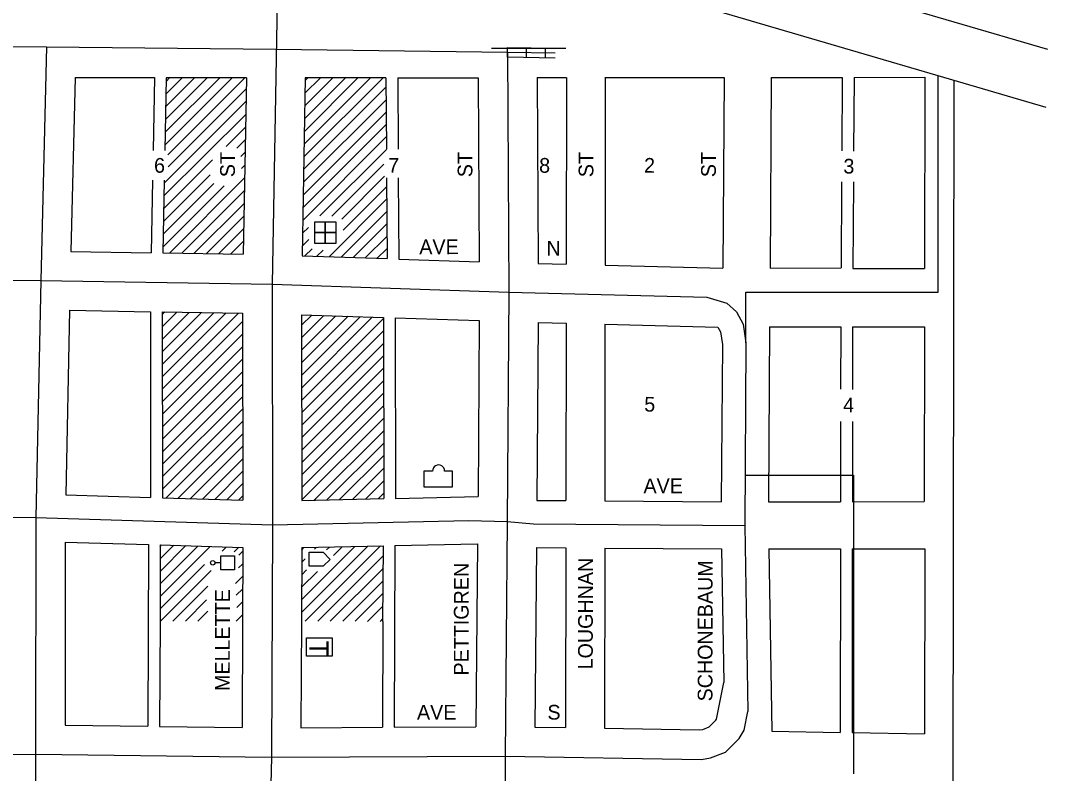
# Model space of a CAD drawing. Extents: x 1640413 to 2320954, y 15619537 to 16353278.
# Drawn here: x 1654770 to 1656512, y 15646820 to 15648098 of the extents above; entities that cross this region are included whole.
import ezdxf

# ---------------------------------------------------------------- set-up
doc = ezdxf.new("R2010")
doc.units = 0
for name, color, linetype in [('L10', 7, 'Continuous'), ('L14', 7, 'Continuous'), ('L18', 7, 'Continuous'), ('L2', 7, 'Continuous'), ('L23', 7, 'Continuous'), ('L3', 7, 'Continuous'), ('L5', 7, 'Continuous'), ('L9', 7, 'Continuous')]:
    doc.layers.add(name, color=color, linetype=linetype)

msp = doc.modelspace()

# ---------------------------------------------------------------- linework, layer by layer
at = {"layer": 'L10'}
for p, q in [((1655489.7, 15647333), (1655489.7, 15647333)), ((1655110.1, 15647177.2), (1655100.1, 15647177.2))]:
    msp.add_line(p, q, dxfattribs=at)
for points in [[(1655269.3, 15647755.8), (1655287.2, 15647755.8), (1655287.2, 15647737.8), (1655269.3, 15647737.8)], [(1655287.2, 15647755.8), (1655305.1, 15647755.8), (1655305.1, 15647737.8), (1655287.2, 15647737.8)], [(1655269.3, 15647737.8), (1655287.2, 15647737.8), (1655287.2, 15647719.4), (1655269.3, 15647719.4)], [(1655287.2, 15647737.8), (1655305.1, 15647737.8), (1655305.1, 15647719.4), (1655287.2, 15647719.4)], [(1655133.5, 15647165.2), (1655110.1, 15647165.2), (1655110.1, 15647189.1), (1655133.5, 15647189.1)], [(1655260, 15647195.4), (1655283.4, 15647195.4), (1655295.4, 15647183), (1655283.4, 15647171.5), (1655260, 15647171.5)], [(1655255.4, 15647049.9), (1655298.8, 15647049.9), (1655298.8, 15647018.6), (1655255.4, 15647018.6)]]:
    msp.add_lwpolyline(points, close=True, dxfattribs=at)
msp.add_lwpolyline([(1655469.3, 15647333), (1655454.2, 15647333), (1655454.2, 15647306.1), (1655503.2, 15647306.1), (1655503.2, 15647333), (1655489.7, 15647333)], dxfattribs=at)
msp.add_circle((1655096.3, 15647177.2), 3.74, dxfattribs=at)
msp.add_arc((1655479.5, 15647333.3), 10.2, 358.3865, 181.5275, dxfattribs=at)
at = {"layer": 'L14'}
for p, q in [((1655015.2, 15647886.4), (1655129.3, 15648000.5)), ((1655015.6, 15647908), (1655108.1, 15648000.5)), ((1655016, 15647929.6), (1655086.9, 15648000.5)), ((1655016.4, 15647951.2), (1655065.6, 15648000.5)), ((1655016.8, 15647972.8), (1655044.4, 15648000.5)), ((1655017.2, 15647994.4), (1655023.2, 15648000.4)), ((1655020, 15647869.9), (1655150.6, 15648000.6)), ((1655250.5, 15647844.7), (1655390.2, 15647984.4)), ((1655250.9, 15647866.3), (1655385.2, 15648000.6)), ((1655251.3, 15647887.9), (1655363.9, 15648000.6)), ((1655251.7, 15647909.5), (1655342.7, 15648000.5)), ((1655252, 15647931.1), (1655321.5, 15648000.5)), ((1655252.4, 15647952.7), (1655300.2, 15648000.5)), ((1655252.8, 15647974.3), (1655279, 15648000.5)), ((1655253.2, 15647995.9), (1655257.8, 15648000.5)), ((1655020.5, 15647849.3), (1655153, 15647981.7)), ((1655014, 15647821.6), (1655152.6, 15647960.1)), ((1655250.1, 15647823.1), (1655390.3, 15647963.3)), ((1655013.6, 15647800), (1655152.2, 15647938.5)), ((1655249.7, 15647801.4), (1655390.5, 15647942.2)), ((1655119, 15647884.2), (1655151.8, 15647916.9)), ((1655249.3, 15647779.8), (1655390.6, 15647921.1)), ((1655248.9, 15647758.2), (1655390.7, 15647900.1)), ((1655137, 15647881), (1655151.4, 15647895.3)), ((1655144.2, 15647866.9), (1655151, 15647873.7)), ((1655278.1, 15647766.2), (1655390.8, 15647879)), ((1655013.2, 15647778.4), (1655096, 15647861.1)), ((1655144.9, 15647846.4), (1655150.6, 15647852.1)), ((1655298.5, 15647765.4), (1655386.7, 15647853.7)), ((1655012.8, 15647756.7), (1655091.8, 15647835.7)), ((1655022.7, 15647703), (1655150.2, 15647830.5)), ((1655315.1, 15647760.8), (1655387.7, 15647833.4)), ((1655012, 15647713.5), (1655115.5, 15647817)), ((1655012.4, 15647735.1), (1655098.4, 15647821.1)), ((1655317.3, 15647741.8), (1655391.2, 15647815.7)), ((1655043.6, 15647702.6), (1655149.8, 15647808.9)), ((1655293.6, 15647696.8), (1655391.3, 15647794.6)), ((1655064.4, 15647702.3), (1655149.4, 15647787.3)), ((1655085.3, 15647701.9), (1655149, 15647765.7)), ((1655314.1, 15647696.2), (1655391.5, 15647773.5)), ((1655106.1, 15647701.6), (1655148.6, 15647744)), ((1655248.5, 15647736.6), (1655258.5, 15647746.6)), ((1655334.6, 15647695.5), (1655391.6, 15647752.5)), ((1655248.1, 15647715), (1655259.1, 15647726)), ((1655354.9, 15647694.8), (1655391.5, 15647731.3)), ((1655126.6, 15647701.2), (1655148.2, 15647722.8)), ((1655252.5, 15647698.2), (1655264.7, 15647710.4)), ((1655273, 15647697.5), (1655283.6, 15647708.1)), ((1655375.5, 15647694.1), (1655391.6, 15647710.3)), ((1655010.5, 15647598.8), (1655014.8, 15647603.1)), ((1655010.5, 15647577.6), (1655035.6, 15647602.8)), ((1655010.6, 15647556.5), (1655056.5, 15647602.4)), ((1655010.6, 15647535.3), (1655077.4, 15647602)), ((1655010.6, 15647514.1), (1655098.2, 15647601.7)), ((1655010.7, 15647492.9), (1655119.1, 15647601.3)), ((1655010.7, 15647471.7), (1655139.9, 15647601)), ((1655010.7, 15647450.6), (1655147, 15647586.8)), ((1655247, 15647580.4), (1655264.4, 15647597.8)), ((1655247, 15647559.2), (1655284.9, 15647597.1)), ((1655247.1, 15647538), (1655305.4, 15647596.4)), ((1655247.1, 15647516.9), (1655326, 15647595.7)), ((1655247.2, 15647495.7), (1655346.5, 15647595)), ((1655247.2, 15647474.5), (1655367, 15647594.4)), ((1655247.2, 15647453.3), (1655386, 15647592.1)), ((1655247.3, 15647432.1), (1655386, 15647570.9)), ((1655010.8, 15647429.4), (1655147, 15647565.6)), ((1655247.3, 15647411), (1655386.1, 15647549.7)), ((1655010.8, 15647408.2), (1655147.1, 15647544.5)), ((1655010.8, 15647387), (1655147.1, 15647523.3)), ((1655247.3, 15647389.8), (1655386.1, 15647528.6)), ((1655010.9, 15647365.8), (1655147.1, 15647502.1)), ((1655247.4, 15647368.6), (1655386.1, 15647507.4)), ((1655010.9, 15647344.7), (1655147.2, 15647481)), ((1655247.4, 15647347.4), (1655386.2, 15647486.2)), ((1655247.4, 15647326.3), (1655386.2, 15647465)), ((1655010.9, 15647323.5), (1655147.2, 15647459.8)), ((1655011, 15647302.3), (1655147.3, 15647438.6)), ((1655247.5, 15647305.1), (1655386.2, 15647443.9)), ((1655017.2, 15647287.4), (1655147.3, 15647417.4)), ((1655247.5, 15647283.9), (1655386.3, 15647422.7)), ((1655037.8, 15647286.7), (1655147.3, 15647396.2)), ((1655268.2, 15647283.4), (1655386.3, 15647401.5)), ((1655058.4, 15647286.1), (1655147.4, 15647375.1)), ((1655289.9, 15647283.9), (1655386.4, 15647380.3)), ((1655311.6, 15647284.4), (1655386.4, 15647359.1)), ((1655079, 15647285.5), (1655147.4, 15647353.9)), ((1655099.6, 15647284.9), (1655147.4, 15647332.7)), ((1655333.3, 15647284.9), (1655386.4, 15647338)), ((1655120, 15647284.2), (1655147.4, 15647311.7)), ((1655355.2, 15647285.4), (1655386.4, 15647316.5)), ((1655140.1, 15647283.6), (1655147.5, 15647291)), ((1655376.9, 15647285.8), (1655386.4, 15647295.3)), ((1655006.9, 15647141.3), (1655071.3, 15647205.7)), ((1655006.9, 15647120.1), (1655091.9, 15647205.1)), ((1655007, 15647205), (1655009.5, 15647207.6)), ((1655007, 15647183.8), (1655030.1, 15647206.9)), ((1655007, 15647162.6), (1655050.7, 15647206.3)), ((1655112.3, 15647196.9), (1655118.6, 15647203.2)), ((1655132.4, 15647195.8), (1655139.8, 15647203.2)), ((1655247, 15647093), (1655359.4, 15647205.5)), ((1655247.1, 15647114.4), (1655337.6, 15647204.9)), ((1655247.3, 15647199.4), (1655250.9, 15647203)), ((1655253.2, 15647078.1), (1655381, 15647205.9)), ((1655269.1, 15647200.1), (1655272.6, 15647203.5)), ((1655289.4, 15647199.1), (1655294.3, 15647204)), ((1655300.9, 15647189.4), (1655315.9, 15647204.5)), ((1655140.6, 15647190.1), (1655147.4, 15647196.9)), ((1655247.3, 15647178.3), (1655253, 15647184)), ((1655274.4, 15647078.1), (1655385.9, 15647189.6)), ((1655006.9, 15647098.9), (1655082.4, 15647174.4)), ((1655140.2, 15647168.6), (1655147.3, 15647175.6)), ((1655295.7, 15647078.1), (1655385.7, 15647168.2)), ((1655007.5, 15647078.3), (1655093.6, 15647164.4)), ((1655134.9, 15647142.1), (1655147.2, 15647154.3)), ((1655247.1, 15647135.7), (1655273.8, 15647162.3)), ((1655247.2, 15647157), (1655255.3, 15647165.1)), ((1655028.7, 15647078.3), (1655087.8, 15647137.3)), ((1655136.2, 15647122.1), (1655147.1, 15647133)), ((1655316.9, 15647078.1), (1655385.5, 15647146.8)), ((1655049.9, 15647078.3), (1655086, 15647114.4)), ((1655337.8, 15647077.9), (1655385.3, 15647125.4)), ((1655137.1, 15647101.3), (1655147.1, 15647111.3)), ((1655359.1, 15647077.8), (1655385.1, 15647103.8)), ((1655071.1, 15647078.3), (1655088.2, 15647095.3)), ((1655135.8, 15647078.3), (1655147.1, 15647089.6)), ((1655380.2, 15647077.7), (1655384.9, 15647082.4))]:
    msp.add_line(p, q, dxfattribs=at)
for points in [[(1655017.3, 15648000.4), (1655015, 15647877)], [(1655153.3, 15648000.6), (1655017.3, 15648000.4)], [(1655153.3, 15648000.6), (1655147.8, 15647700.9)], [(1655253.3, 15648000.5), (1655247.8, 15647698.4)], [(1655390.1, 15648000.6), (1655253.3, 15648000.5)], [(1655390.1, 15648000.6), (1655390.8, 15647879.5)], [(1655391.1, 15647830.5), (1655392, 15647693.6)], [(1655014.1, 15647826.7), (1655011.8, 15647703.2)], [(1655011.8, 15647703.2), (1655147.8, 15647700.9)], [(1655247.8, 15647698.4), (1655392, 15647693.6)], [(1655010.5, 15647603.2), (1655147, 15647600.9)], [(1655010.5, 15647603.2), (1655011, 15647287.6)], [(1655147, 15647600.9), (1655147.5, 15647283.4)], [(1655247, 15647598.3), (1655247.5, 15647283)], [(1655247, 15647598.3), (1655386, 15647593.7)], [(1655386, 15647593.7), (1655386.5, 15647286.1)], [(1655011, 15647287.6), (1655147.5, 15647283.4)], [(1655247.5, 15647283), (1655386.5, 15647286.1)], [(1655007, 15647207.6), (1655006.9, 15647078.9)], [(1655007, 15647207.6), (1655147.4, 15647203.4)], [(1655147.4, 15647203.4), (1655146.9, 15647078.3)], [(1655247.4, 15647202.9), (1655246.9, 15647078.3)], [(1655247.4, 15647202.9), (1655386.1, 15647206)], [(1655384.9, 15647077.6), (1655386.1, 15647206)]]:
    msp.add_lwpolyline(points, dxfattribs=at)
at = {"layer": 'L18'}
for p, q in [((1655762.5, 15648269.1), (1656353.3, 15648095.8)), ((1655762.4, 15648170.1), (1656303.2, 15648011.5)), ((1656353.3, 15648095.8), (1656512.3, 15648049.1)), ((1656303.2, 15648011.5), (1656509.6, 15647950.9)), ((1654863, 15648000.9), (1654997.3, 15648001.1)), ((1655410.1, 15648000.6), (1655546.6, 15648000.7)), ((1655646.6, 15648000.8), (1655695.6, 15648000.9)), ((1655696.2, 15648000.9), (1655695.9, 15647684.2)), ((1655761.6, 15648001), (1655963.8, 15648001.1)), ((1655762.2, 15648001), (1655761.9, 15647682.5)), ((1656043.8, 15648001.2), (1656164.3, 15648001.3)), ((1656184.3, 15648001.3), (1656304.1, 15648001.4)), ((1656304.1, 15648001.4), (1656303.7, 15647677)), ((1656353.2, 15647996.8), (1656351.8, 15646786)), ((1656041.7, 15647677.6), (1656162.2, 15647677.7)), ((1656182.2, 15647676.9), (1656303.7, 15647677)), ((1655695.8, 15647584.2), (1655695.4, 15647282.8)), ((1655761.7, 15647582.5), (1655761.4, 15647282.2)), ((1656041, 15647577.6), (1656161.6, 15647577.7)), ((1656161.6, 15647577.7), (1656161.5, 15647471.7)), ((1656181.6, 15647577.7), (1656181.5, 15647471.6)), ((1656181.6, 15647577.7), (1656303.6, 15647577.8)), ((1656303.6, 15647577.8), (1656303.3, 15647281)), ((1656161.4, 15647417), (1656161.3, 15647280.9)), ((1656181.4, 15647417), (1656181.3, 15647280.9)), ((1656039, 15647280.8), (1656161.3, 15647280.9)), ((1656181.3, 15647280.9), (1656303.3, 15647281)), ((1655695.3, 15647202.8), (1655695, 15646897.4)), ((1655761.3, 15647202.2), (1655761, 15646896.3)), ((1656039.4, 15647200.8), (1656161.2, 15647200.9)), ((1656161.2, 15647200.9), (1656160.8, 15646889.3)), ((1656181.2, 15647200.9), (1656180.8, 15646889)), ((1656181.2, 15647200.9), (1656304, 15647201)), ((1656304, 15647201), (1656303.6, 15646886.8))]:
    msp.add_line(p, q, dxfattribs=at)
for points in [[(1654863, 15648000.9), (1654855.8, 15647705.8)], [(1654997.3, 15648001.1), (1654995, 15647877.3)], [(1655410.1, 15648000.6), (1655410.8, 15647879.6)], [(1655546.6, 15648000.7), (1655548.5, 15647688.4)], [(1655646.6, 15648000.8), (1655648.5, 15647685.4)], [(1655963.8, 15648001.1), (1655961.7, 15647677.3)], [(1656043.8, 15648001.2), (1656041.7, 15647677.6)], [(1656164.3, 15648001.3), (1656163.5, 15647876.3)], [(1656184.3, 15648001.3), (1656183.5, 15647876.1)], [(1655411.1, 15647830.6), (1655412, 15647692.9)], [(1654994.1, 15647827), (1654991.8, 15647703.5)], [(1656163.1, 15647824), (1656162.2, 15647677.7)], [(1656183.1, 15647823.8), (1656182.2, 15647676.9)], [(1654855.8, 15647705.8), (1654991.8, 15647703.5)], [(1655412, 15647692.9), (1655548.5, 15647688.4)], [(1655648.5, 15647685.4), (1655695.9, 15647684.2)], [(1655761.9, 15647682.5), (1655961.7, 15647677.3)], [(1654853.5, 15647605.9), (1654847, 15647292.6)], [(1654853.5, 15647605.9), (1654990.5, 15647603.5)], [(1654990.5, 15647603.5), (1654991, 15647288.2)], [(1655406, 15647593.1), (1655548.5, 15647588.4)], [(1655406, 15647593.1), (1655406.5, 15647286.5)], [(1655548.5, 15647588.4), (1655546.3, 15647289.6)], [(1655648.4, 15647585.4), (1655646.2, 15647283.2)], [(1655648.4, 15647585.4), (1655695.8, 15647584.2)], [(1655761.7, 15647582.5), (1655953.2, 15647577.5)], [(1655953.2, 15647577.5), (1655957.4, 15647569.4), (1655960.8, 15647547.8), (1655959, 15647280.7)], [(1656041, 15647577.6), (1656039, 15647280.8)], [(1654847, 15647292.6), (1654991, 15647288.2)], [(1655406.5, 15647286.5), (1655546.3, 15647289.6)], [(1655646.2, 15647283.2), (1655695.4, 15647282.8)], [(1655761.4, 15647282.2), (1655959, 15647280.7)], [(1654846.1, 15647212.5), (1654846, 15646901.7)], [(1654846.1, 15647212.5), (1654987.4, 15647208.2)], [(1654987.4, 15647208.2), (1654986.1, 15646899.8)], [(1655405.4, 15647206.4), (1655404.1, 15646898.2)], [(1655405.4, 15647206.4), (1655545.6, 15647209.6)], [(1655545.6, 15647209.6), (1655542.6, 15646898.9)], [(1655645.6, 15647203.2), (1655642.6, 15646898.3)], [(1655645.6, 15647203.2), (1655695.3, 15647202.8)], [(1655761.3, 15647202.2), (1655959.4, 15647200.7)], [(1655959.4, 15647200.7), (1655963.4, 15646974.2)], [(1656039.4, 15647200.8), (1656044.8, 15646891.3)], [(1655006.9, 15647078.9), (1655006.1, 15646899.5)], [(1655146.9, 15647078.3), (1655146, 15646897.6)], [(1655246.9, 15647078.3), (1655246, 15646897.3)], [(1655384.9, 15647077.6), (1655384.1, 15646898)], [(1655761, 15646896.3), (1655921.7, 15646893.5), (1655927.6, 15646894.4), (1655938.2, 15646898.5), (1655949.7, 15646910), (1655950.6, 15646911.6), (1655963.4, 15646974.2)], [(1654846, 15646901.7), (1654986.1, 15646899.8)], [(1655006.1, 15646899.5), (1655146, 15646897.6)], [(1655246, 15646897.3), (1655384.1, 15646898)], [(1655404.1, 15646898.2), (1655542.6, 15646898.9)], [(1655642.6, 15646898.3), (1655695, 15646897.4)], [(1656044.8, 15646891.3), (1656160.8, 15646889.3)], [(1656180.8, 15646889), (1656303.6, 15646886.8)]]:
    msp.add_lwpolyline(points, dxfattribs=at)
at = {"layer": 'L2'}
for p, q in [((1656326.8, 15647636.7), (1656326.8, 15648004.6)), ((1656000.8, 15647550.7), (1656000.8, 15647636.7)), ((1656000.8, 15647636.7), (1656326.8, 15647636.7)), ((1655999.3, 15647326.1), (1656132.5, 15647326.1)), ((1655999.3, 15647326.1), (1656183.3, 15647326.1)), ((1656183.3, 15647326.1), (1656183.3, 15646819.1))]:
    msp.add_line(p, q, dxfattribs=at)
at = {"layer": 'L3'}
for points in [[(1655215, 15648389.5), (1655207.2, 15648291.4), (1655207.4, 15648226), (1655196.9, 15647650), (1655197.6, 15647241.9), (1655195.8, 15646847), (1655186.2, 15646455), (1655183.4, 15646112), (1655179.4, 15645655.3), (1655179.2, 15645463.8)], [(1653656.3, 15648058.6), (1654035.7, 15648056.7), (1654415.6, 15648054.8), (1654814.2, 15648053.4), (1655203.2, 15648048.9), (1655596.4, 15648043.9)], [(1654814.2, 15648053.4), (1654804.6, 15647656.7), (1654796.1, 15647254.1), (1654795.9, 15646852.3), (1654793.6, 15646458.6), (1654793.4, 15646074.3), (1654776, 15645782.2)], [(1655596.4, 15648043.9), (1655598.8, 15647636.7), (1655596, 15647247.4), (1655592.1, 15646849.2), (1655591.7, 15646444), (1655589.3, 15645644.6)], [(1653655.9, 15647661.8), (1654028, 15647656.3), (1654412.2, 15647660.8), (1654804.6, 15647656.7), (1655196.9, 15647650), (1655598.8, 15647636.7), (1655934.2, 15647628)], [(1655934.2, 15647628), (1655968.3, 15647618.1), (1655984.9, 15647603.2), (1655995.9, 15647582.1), (1656000.8, 15647550.7), (1655998.7, 15647240.4), (1656004.3, 15646924.5)], [(1653650.6, 15647254.5), (1654019.8, 15647263.7), (1654403.5, 15647258.9), (1654796.1, 15647254.1), (1655197.6, 15647241.9), (1655531, 15647249.2), (1655596, 15647247.4), (1655640.7, 15647243.2), (1655998.7, 15647240.4)], [(1653402.6, 15646848.7), (1653636.1, 15646850.3), (1654015.9, 15646846.7), (1654401.6, 15646846.6), (1654795.9, 15646852.3), (1655195.8, 15646847), (1655592.1, 15646849.2), (1655925.3, 15646843.4), (1655940.8, 15646845.9), (1655966.1, 15646855.7), (1655989.2, 15646878.9), (1655997.8, 15646892.9), (1656004.3, 15646924.5)]]:
    msp.add_lwpolyline(points, dxfattribs=at)
at = {"layer": 'L5'}
for p, q in [((1655569.4, 15648050.8), (1655695.1, 15648050.6)), ((1655596.2, 15648035.8), (1655596.5, 15648052)), ((1655596.4, 15648043.9), (1655677.1, 15648042.7)), ((1655596.5, 15648051.9), (1655677.2, 15648050.7)), ((1655628.4, 15648035.4), (1655628.7, 15648051.5)), ((1655660.7, 15648034.9), (1655660.9, 15648051)), ((1655596.2, 15648035.9), (1655677, 15648034.7))]:
    msp.add_line(p, q, dxfattribs=at)

# ---------------------------------------------------------------- texts
at = {"layer": 'L10'}
msp.add_text('T', height=32.4, rotation=270, dxfattribs=at).set_placement((1655260.4, 15647044.9))
at = {"layer": 'L23'}
for s, p in [('6', (1654996.6, 15647839.5)), ('7', (1655393.7, 15647839.5)), ('8', (1655649.9, 15647839.5)), ('2', (1655827.8, 15647839.5)), ('3', (1656166, 15647838.1)), ('5', (1655828.2, 15647434)), ('4', (1656165.5, 15647432.6))]:
    msp.add_text(s, height=25, rotation=359.2837, dxfattribs=at).set_placement(p)
at = {"layer": 'L9'}
for s, rotation, p in [('ST', 89.9351, (1655133.9, 15647831.8)), ('ST', 89.9351, (1655536.8, 15647831.8)), ('ST', 89.9332, (1655742, 15647831.8)), ('ST', 89.9332, (1655949.8, 15647831.8)), ('AVE', 0.0573, (1655446.7, 15647701.1)), ('N', 0.0596, (1655662.4, 15647698.7)), ('AVE', 0.0573, (1655827, 15647295.3)), ('PETTIGREN', 89.9353, (1655530.3, 15646985.8)), ('LOUGHNAN', 89.9335, (1655741, 15646996.2)), ('SCHONEBAUM', 89.9372, (1655944, 15646941.9)), ('MELLETTE', 89.9352, (1655125.2, 15646959.6)), ('AVE', 0.0573, (1655442.8, 15646911)), ('S', 0.0521, (1655664.1, 15646911))]:
    msp.add_text(s, height=25, rotation=rotation, dxfattribs=at).set_placement(p)

doc.saveas('drawing.dxf')
